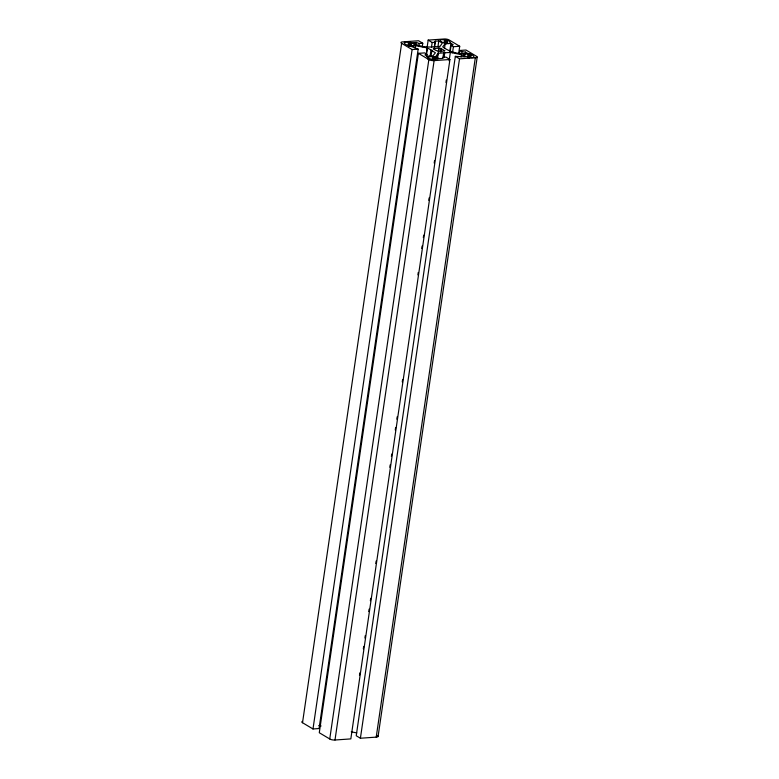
<?xml version="1.0" encoding="UTF-8"?>
<svg xmlns="http://www.w3.org/2000/svg" width="779" height="779" viewBox="0 0 779 779"><rect width="100%" height="100%" fill="white"/><g stroke="black" fill="none" stroke-linecap="round" stroke-linejoin="round"><path stroke-width="1.17" d="M430.826 56.585L432.004 50.431L427.223 47.899L415.587 45.698L410.27 46.068L418.167 49.145L319.059 728.54L312.992 728.969L302.525 722.727L401.633 43.332A3.554 1.071 8.3 0 1 402.782 41.871L418.596 40.761L422.773 43.244L422.247 46.857M408.517 46C405.908 36.993 422.16 48.23 409.55 45.523C405.703 45.688 399.997 40.781 409.043 42.397M408.761 46L409.287 42.387M409.024 46.01L409.55 42.397M409.296 46.029L409.822 42.417M409.569 46.058L410.095 42.456M409.842 46.107L410.367 42.494M410.114 46.165L410.64 42.553M410.543 45.026L410.893 42.621M410.776 45.104L411.127 42.699M410.991 45.182L411.341 42.777M411.166 45.27L411.516 42.864M312.992 728.969L412.11 49.564L401.633 43.332M415.236 48.103L415.587 45.698M415.967 44.861L416.317 42.456L419.287 43.488L422.773 43.244M418.936 45.893L419.287 43.488M426.668 56.672L427.019 54.267L424.711 52.894L418.401 53.332L319.283 732.737L329.751 738.969A3.554 1.071 8.3 0 0 334.999 740.011L350.832 738.901L449.941 59.506L445.939 57.11L442.881 57.325L442.91 58.406L439.327 58.659L435.812 56.565L437.973 53.284L443.65 52.884L442.949 57.695M427.116 47.315L428.168 40.099L444.001 38.989A3.554 1.071 8.3 0 1 449.249 40.031L459.717 46.263L458.665 53.478M426.347 53.917L427.223 47.899M426.464 53.985L427.34 47.967M427.992 59.223L428.343 56.818L432.851 56.536L434.906 56.925L438.119 59.048L431.517 59.506L427.661 57.334L428.343 56.818M329.751 738.969L428.859 59.564L418.401 53.332M430.105 56.156L430.982 50.138M431.478 47.295L432.179 42.485L428.168 40.099M432.082 60.149L432.608 56.536M432.326 60.139L432.851 56.536M434.322 47.207L435.198 41.19L438.781 40.936L442.306 43.04L440.135 46.312C431.459 47.315 421.049 48.055 412.899 42.699L416.317 42.456M432.588 60.149L433.114 56.536M434.536 47.081L435.198 41.19M432.861 60.168L433.387 56.565M433.134 60.197L433.66 56.594M433.406 60.246L433.932 56.643M433.679 60.304L434.205 56.701M433.932 60.373L434.458 56.77M334.999 740.011L434.117 60.616L449.941 59.506M434.166 60.45L434.692 56.838M434.555 59.331L434.906 56.925M434.731 59.418L435.081 57.013M437.905 46.954L438.781 40.936M437.272 58.094L437.973 53.284M438.256 51.979L439.015 48.016L441.362 48.483L440.836 52.096M437.447 58.084L438.158 53.274M438.489 51.618L439.015 48.016M440.748 51.229L441.362 48.483M444.468 43.546C441.975 34.471 458.256 45.932 445.257 43.069C441.362 42.991 436.191 38.375 445.004 39.933M444.721 43.536L445.247 39.933M444.984 43.546L445.51 39.933M444.478 48.571L445.179 43.76L450.934 43.351L453.193 44.705L451.099 45.338L450.223 51.346M445.247 43.566L445.773 39.953M445.53 43.595L446.055 39.992M445.802 43.643L446.328 40.041M446.065 43.702L446.591 40.099M444.049 57.617L444.751 52.806L443.65 52.884M446.318 43.77L446.844 40.157M446.737 42.641L447.088 40.235M446.942 42.728L447.292 40.323M447.127 42.816L447.477 40.411M449.707 51.774L450.934 43.351M359.479 675.296L359.83 672.89M363.335 648.849L363.686 646.443M364.913 638.02L365.263 635.615M368.769 611.564L369.119 609.159M370.356 600.745L370.707 598.34M375.79 563.47L376.14 561.065M389.821 467.273L390.172 464.868M391.399 456.445L391.749 454.04M395.265 429.989L395.615 427.583M396.842 419.17L397.193 416.765M402.276 381.895L402.626 379.49M417.895 274.87L418.245 272.465M421.751 248.413L422.101 246.018M423.328 237.595L423.679 235.19M428.771 200.32L429.122 197.915M434.205 163.045L434.555 160.64M445.958 82.477L446.309 80.071M449.113 60.83L450.35 52.417L461.411 54.637L465.209 56.906L455.335 56.351L356.227 735.756L360.404 738.239L376.218 737.129A3.554 1.071 8.3 0 0 377.367 735.668M452.531 52.719L453.407 46.711L451.099 45.338M459.415 54.063L459.941 50.46L466.008 50.031L476.475 56.273A3.554 1.071 8.3 0 1 475.326 57.724L376.218 737.129M360.404 738.239L459.513 58.844L455.335 56.351M461.051 57.042L461.411 54.637M461.616 54.063L461.966 51.657L459.941 50.46M465.112 54.52L465.462 52.115L461.966 51.657M468.033 57.685C465.433 48.678 481.685 59.915 469.075 57.198C465.229 57.364 459.513 52.456 468.568 54.082M468.286 57.675L468.812 54.072M468.549 57.685L469.075 54.082M468.812 57.704L469.348 54.102M469.094 57.743L469.62 54.131M469.367 57.782L469.893 54.179M469.63 57.841L470.156 54.238M470.058 56.711L470.409 54.306M470.302 56.789L470.652 54.384M470.506 56.867L470.857 54.462M470.691 56.955L471.042 54.549M378.078 736.496L477.196 57.101M445.179 43.76L442.706 46.828C448.967 51.706 458.889 54.725 467.838 53.527L465.462 52.115M427.019 54.267L424.925 54.9L427.184 56.244L432.929 55.835L435.403 52.777L431.8 50.567M432.179 42.485L435.237 42.27M412.11 49.564L418.167 49.145M453.407 46.711L459.717 46.263M444.751 52.806L450.35 52.417M459.513 58.844L475.326 57.724M318.806 725.541L321.133 725.979M351.232 731.812L356.763 732.922M438.781 48.366A4.596 1.383 8.3 0 0 434.984 48.639L433.767 48.395L433.241 49.038L434.507 49.281A4.596 1.383 8.3 0 0 437.019 50.781L439.337 51.229A4.596 1.383 8.3 0 0 443.134 50.966L444.342 51.21L444.867 50.557L443.611 50.314A4.596 1.383 8.3 0 0 441.099 48.824M434.117 60.616A3.554 1.071 8.3 0 1 428.859 59.564M302.525 722.727A3.554 1.071 8.3 0 1 302.515 721.422"/></g></svg>
